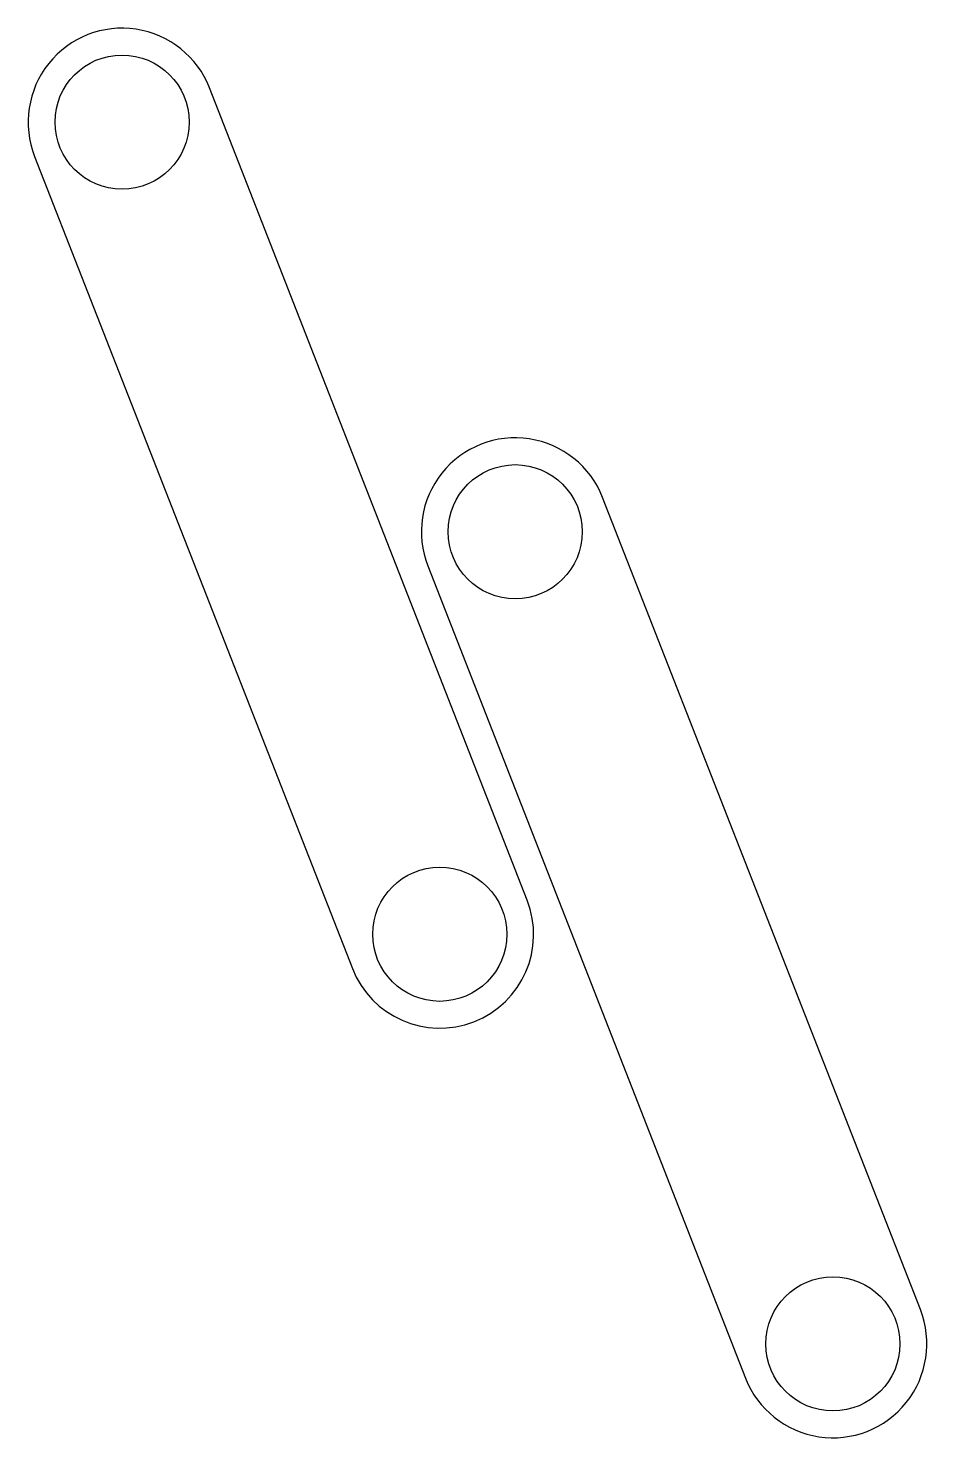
# Model space of a CAD drawing. Header units: millimetres. Extents: x 7 to 74, y 30 to 135.
import ezdxf

# ---------------------------------------------------------------- set-up
doc = ezdxf.new("R2010")
doc.units = ezdxf.units.MM
doc.layers.add('BOT_Deepen', color=2, linetype='Continuous')

msp = doc.modelspace()

# ---------------------------------------------------------------- linework, layer by layer
at = {"linetype": 'Continuous', "ltscale": 5}
for centre in [(13.781904, 128.464411), (43.094501, 97.934198), (37.469308, 67.934199), (66.781908, 37.403983)]:
    msp.add_circle(centre, 5, dxfattribs=at)
at = {"layer": 'BOT_Deepen'}
for points in [[(43.987947, 70.485149), (20.300542, 131.015363, 1), (7.263267, 125.913459), (30.950672, 65.383245, 1)], [(73.300544, 39.954936), (49.613139, 100.48515, 1), (36.575863, 95.383247), (60.263269, 34.853033, 1)]]:
    msp.add_lwpolyline(points, format="xyb", close=True, dxfattribs=at)

doc.saveas('drawing.dxf')
